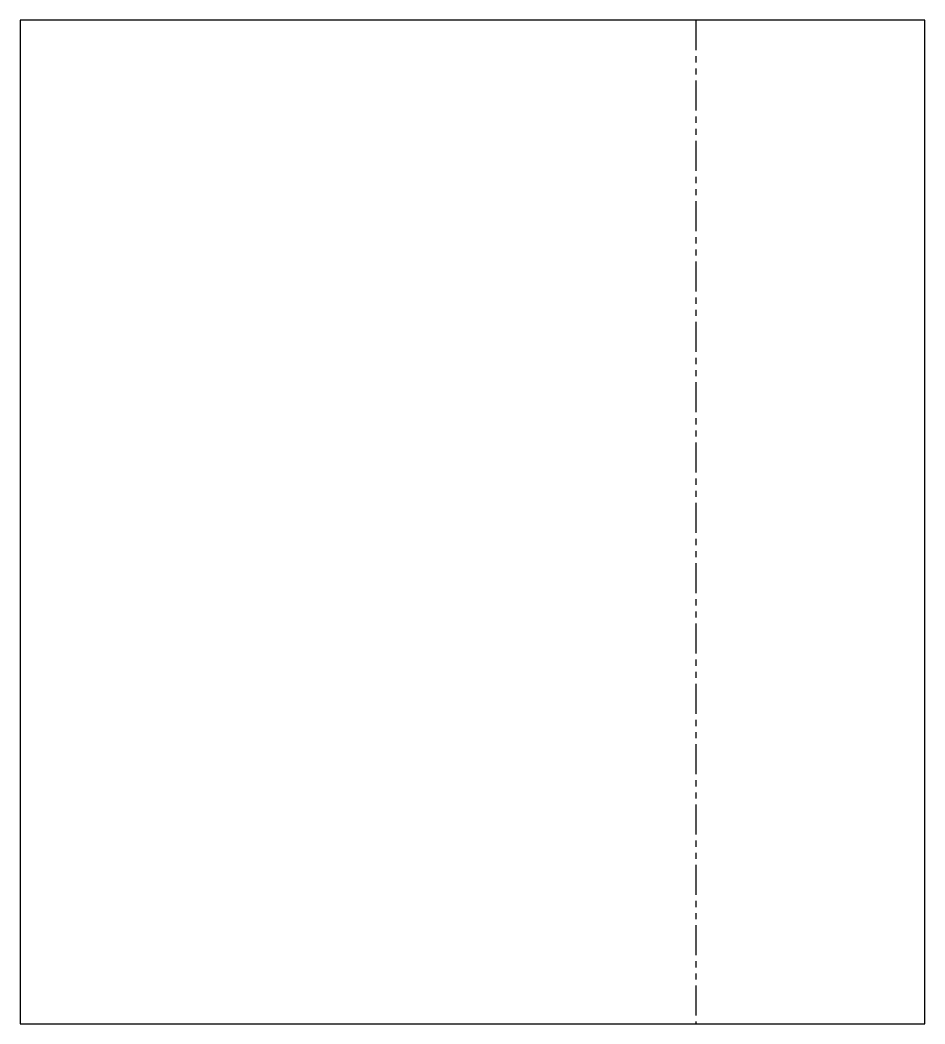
# Model space of a CAD drawing. Header units: millimetres. Extents: x 0 to 95, y 0 to 106.
import ezdxf

# ---------------------------------------------------------------- set-up
doc = ezdxf.new("R2010")
doc.units = ezdxf.units.MM
doc.linetypes.add('PHANTOM', pattern=[6.35, 3.175, -0.635, 0.635, -0.635, 0.635, -0.635])
doc.layers.add('BEND', color=7, linetype='Continuous')
doc.layers.add('CUT', color=7, linetype='Continuous')

msp = doc.modelspace()

# ---------------------------------------------------------------- linework, layer by layer
at = {"layer": 'BEND', "color": 3, "linetype": 'PHANTOM'}
msp.add_line((71.06, 105.65), (71.06, 0), dxfattribs=at)
at = {"layer": 'CUT'}
for p, q in [((0, 105.65), (0, 0)), ((95.17, 105.65), (0, 105.65)), ((95.17, 0), (95.17, 105.65)), ((0, 0), (95.17, 0))]:
    msp.add_line(p, q, dxfattribs=at)

doc.saveas('drawing.dxf')
